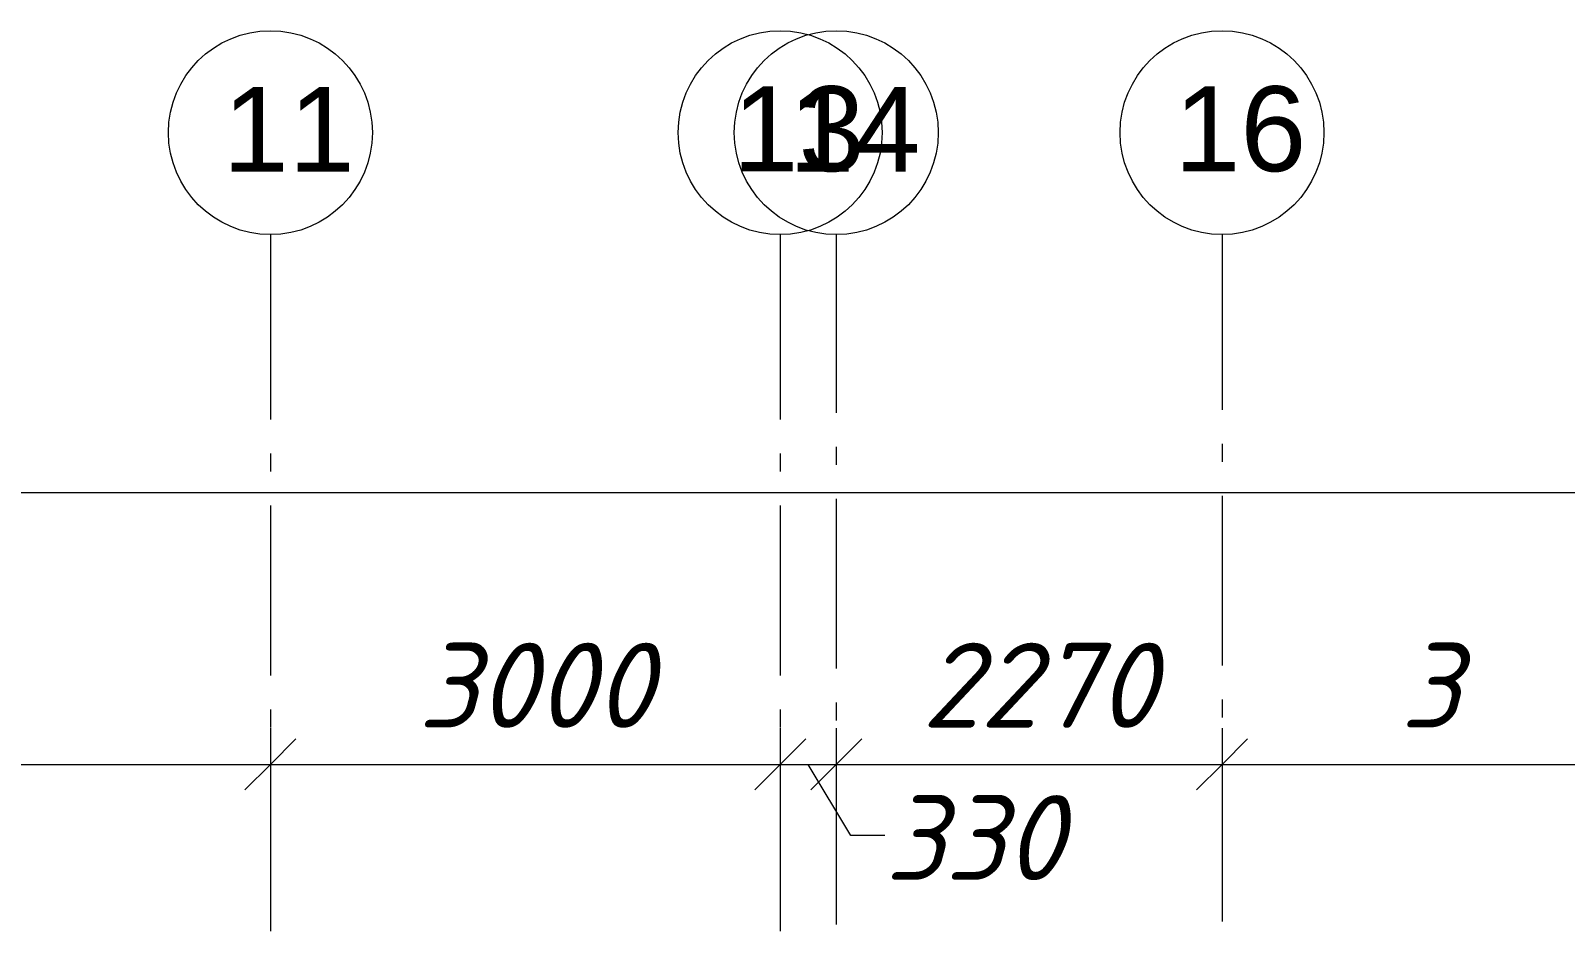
# Model space of a CAD drawing. Header units: millimetres. Extents: x -537608 to 253996, y -217170 to 186033.
# Drawn here: x -349237 to -340206, y -122900 to -117600 of the extents above; entities that cross this region are included whole.
import ezdxf

# ---------------------------------------------------------------- set-up
doc = ezdxf.new("R2010")
doc.units = ezdxf.units.MM
doc.layers.add('PDF _Геометрия', color=7, linetype='Continuous')
doc.layers.add('PDF _Текст', color=7, linetype='Continuous')
doc.styles.add('PDF ArialMT', font='arial.ttf')
doc.styles.add('PDF ISOCPEUR Italic', font='isocpeui.ttf')

msp = doc.modelspace()

# ---------------------------------------------------------------- linework, layer by layer
at = {"layer": 'PDF _Геометрия', "color": 253, "lineweight": 9, "true_color": 0xaaaaaa}
for p, q in [((-347826.1983, -118799.7064), (-347826.1983, -119888.2877)), ((-344826.1936, -118799.7064), (-344826.1936, -119888.2877)), ((-344496.1973, -118799.7064), (-344496.1973, -119848.4149)), ((-342226.1907, -118799.7064), (-342226.1907, -119830.4291)), ((-347826.1983, -120088.2886), (-347826.1983, -120194.1192)), ((-344826.1936, -120088.2886), (-344826.1936, -120194.1192)), ((-344496.1973, -120048.4158), (-344496.1973, -120154.2464)), ((-342226.1907, -120030.43), (-342226.1907, -120136.2606)), ((-344496.1973, -120354.2473), (-344496.1973, -121354.2475)), ((-342226.1907, -120336.2615), (-342226.1907, -121336.2617)), ((-347826.1983, -120394.1201), (-347826.1983, -121394.1202)), ((-344826.1936, -120394.1201), (-344826.1936, -121394.1202)), ((-344496.1973, -121554.2484), (-344496.1973, -121660.0833)), ((-342226.1907, -121536.2626), (-342226.1907, -121642.0975)), ((-347826.1983, -121594.121), (-347826.1983, -121699.956)), ((-344826.1936, -121594.121), (-344826.1936, -121699.956)), ((-347826.1983, -121899.9526), (-347826.1983, -122899.957)), ((-344826.1936, -121899.9526), (-344826.1936, -122899.957)), ((-344496.1973, -121860.0842), (-344496.1973, -122860.0843)), ((-342226.1907, -121842.0941), (-342226.1907, -122842.0985))]:
    msp.add_line(p, q, dxfattribs=at)
at = {"layer": 'PDF _Геометрия', "lineweight": 9}
for p, q in [((-368366.2047, -120317.3973), (-264386.1644, -120317.3973)), ((-347826.1983, -121705.2652), (-347826.1983, -121917.3959)), ((-344826.1936, -121705.2652), (-344826.1936, -121917.3959)), ((-344496.1973, -121705.2652), (-344496.1973, -121917.3959)), ((-342226.1907, -121705.2652), (-342226.1907, -121917.3959)), ((-352526.2018, -121917.3959), (-347826.1983, -121917.3959)), ((-347826.1983, -121917.3959), (-344826.1936, -121917.3959)), ((-347826.1983, -121917.3959), (-347826.1983, -122157.3986)), ((-344826.1936, -121917.3959), (-344496.1973, -121917.3959)), ((-344826.1936, -121917.3959), (-344826.1936, -122157.3986)), ((-344409.7433, -122335.2025), (-344661.1912, -121917.3959)), ((-344496.1973, -121917.3959), (-342226.1907, -121917.3959)), ((-344496.1973, -121917.3959), (-344496.1973, -122157.3986)), ((-342226.1907, -121917.3959), (-338826.1929, -121917.3959)), ((-342226.1907, -121917.3959), (-342226.1907, -122157.3986)), ((-344209.751, -122335.2025), (-344409.7433, -122335.2025))]:
    msp.add_line(p, q, dxfattribs=at)
at = {"layer": 'PDF _Геометрия', "lineweight": 20}
for p, q in [((-347676.1976, -121767.3952), (-347826.1983, -121917.3959)), ((-344676.193, -121767.3952), (-344826.1936, -121917.3959)), ((-344346.1966, -121767.3952), (-344496.1973, -121917.3959)), ((-342076.1901, -121767.3952), (-342226.1907, -121917.3959)), ((-347826.1983, -121917.3959), (-347976.1989, -122067.3965)), ((-344826.1936, -121917.3959), (-344976.1943, -122067.3965)), ((-344496.1973, -121917.3959), (-344646.198, -122067.3965)), ((-342226.1907, -121917.3959), (-342376.1914, -122067.3965))]:
    msp.add_line(p, q, dxfattribs=at)
for centre, radius in [((-347826.1995, -118199.7082), 600.0014), ((-344826.1976, -118199.7071), 599.9987), ((-344496.1927, -118199.7071), 599.9987), ((-342226.1947, -118199.7071), 599.9987)]:
    msp.add_circle(centre, radius, dxfattribs=at)

# ---------------------------------------------------------------- texts
at = {"layer": 'PDF _Текст', "char_height": 500, "attachment_point": 4}
for s, insert, style in [('11', (-348106.6422, -118180.3163), 'PDF ArialMT'), ('13', (-345106.6375, -118180.3163), 'PDF ArialMT'), ('14', (-344776.6412, -118180.3163), 'PDF ArialMT'), ('16', (-342506.6346, -118180.3163), 'PDF ArialMT'), ('3000', (-346958.2733, -121451.8839), 'PDF ISOCPEUR Italic'), ('2270', (-343993.2671, -121451.8839), 'PDF ISOCPEUR Italic'), ('3 ', (-341177.4176, -121451.8839), 'PDF ISOCPEUR Italic'), ('330', (-344209.7596, -122348.5336), 'PDF ISOCPEUR Italic')]:
    msp.add_mtext(s, dxfattribs=dict(at, insert=insert, style=style))

doc.saveas('drawing.dxf')
